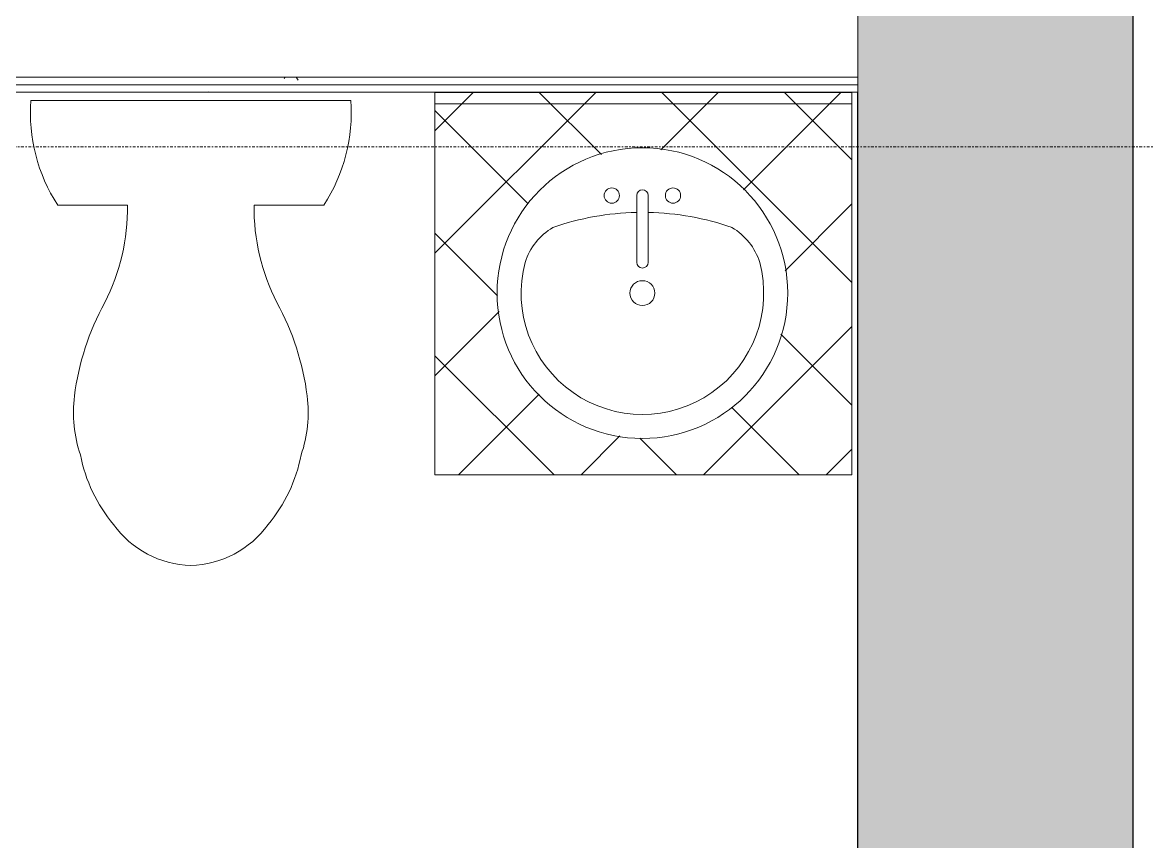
# Model space of a CAD drawing. Header units: inches. Extents: x -1176 to 1507, y -2587 to 978.
# Drawn here: x -826.7 to -753.1, y -380.6 to -327 of the extents above; entities that cross this region are included whole.
import ezdxf

# ---------------------------------------------------------------- set-up
doc = ezdxf.new("R2010")
doc.units = ezdxf.units.IN
doc.header["$MEASUREMENT"] = 0
doc.linetypes.add('Dash Dot 3_16_', pattern=[0.3125, 0.1875, -0.0625, 0, -0.0625])
for name, color, linetype, lineweight in [('A-ANNO-SYMB', 150, 'Continuous', 9), ('A-WALL', 113, 'Continuous', 18), ('A-WALL-PATT', 111, 'Continuous', 18), ('I-WALL', 2, 'Continuous', 18), ('P-SANR-FIXT', 6, 'Continuous', 9), ('Q-CASE', 31, 'Continuous', 9)]:
    doc.layers.add(name, color=color, linetype=linetype, lineweight=lineweight)
pattern_1 = [(0, (0, 0), (15.36, 3.84), [0.634, -10.886, 0.634, -10.886, -61.44]), (0, (0, 0), (15.36, 3.84), [-23.04, 0.634, -22.406, 0.634, -10.886, -26.88]), (0, (0, 0), (15.36, 3.84), [-57.6, 0.634, -7.046, 0.634, -18.566]), (120, (5.76, 1.92), (-11.005538, 11.38215), [0.634, -10.886, 0.634, -10.886, -61.44]), (120, (5.76, 1.92), (-11.005538, 11.38215), [-23.04, 0.634, -22.406, 0.634, -10.886, -26.88]), (120, (5.76, 1.92), (-11.005538, 11.38215), [-57.6, 0.634, -7.046, 0.634, -18.566]), (240, (7.68, 9.6), (-4.354462, -15.22215), [0.634, -10.886, 0.634, -10.886, -61.44]), (240, (7.68, 9.6), (-4.354462, -15.22215), [-23.04, 0.634, -22.406, 0.634, -10.886, -26.88]), (240, (7.68, 9.6), (-4.354462, -15.22215), [-57.6, 0.634, -7.046, 0.634, -18.566])]

# ---------------------------------------------------------------- blocks, each defined once
blk = doc.blocks.new('P-Toilet-Floor-3D - Floor Mount-7330913-2nd Floor Construction')
at = {"layer": 'P-SANR-FIXT'}
for p, q in [((10.465, -1.466), (-10.465, -1.466)), ((-8.703, -8.314), (-4.134, -8.314)), ((4.134, -8.314), (8.703, -8.314))]:
    blk.add_line(p, q, dxfattribs=at)
for centre, radius, start, end in [((0.693, -2.246), 11.186, 176.00116, 212.85269), ((-0.693, -2.246), 11.186, 327.14731, 3.99884), ((-17.85, -8.459), 13.716, 332.99968, 0.60885), ((17.85, -8.459), 13.716, 179.39115, 207.00032), ((9.412, -22.942), 17.157, 151.23973, 172.78673), ((-9.412, -22.942), 17.157, 7.21327, 28.76027), ((0.879, -21.862), 8.556, 172.78673, 198.89364), ((-0.879, -21.862), 8.556, 341.10636, 7.21327), ((2.678, -22.724), 10.076, 190.91567, 219.93192), ((-2.678, -22.724), 10.076, 320.06808, 349.08433), ((0.18, -25.416), 6.449, 215.83775, 268.40306), ((-0.18, -25.416), 6.449, 271.59694, 324.16225)]:
    blk.add_arc(centre, radius, start, end, dxfattribs=at)
blk = doc.blocks.new('Vanity Counter Top w Round Sink Hole - 24_ Depth-7683062-2nd Floor Construction')
at = {"layer": 'Q-CASE'}
h = blk.add_hatch(dxfattribs=at)
h.set_pattern_fill('FP_33', color=256, style=0, pattern_type=2)
h.set_pattern_definition([(45, (747.444, 331.613), (-4.006467, 4.006467), []), (135, (747.444, 331.613), (-4.006467, -4.006467), [])])
h.paths.add_polyline_path([(-52.262, -25), (-24.995, -25), (-24.995, 0), (-52.262, 0), (-52.262, -17.239)], flags=0)
h.paths.add_polyline_path([(-38.695, -22.617), (-40.809, -22.379), (-42.817, -21.676), (-44.618, -20.545), (-46.122, -19.04), (-47.254, -17.239), (-47.957, -15.231), (-48.195, -13.117), (-47.957, -11.003), (-47.254, -8.995), (-46.122, -7.194), (-44.618, -5.69), (-42.817, -4.558), (-40.809, -3.855), (-38.695, -3.617), (-36.581, -3.855), (-34.573, -4.558), (-32.772, -5.69), (-31.268, -7.194), (-30.136, -8.995), (-29.433, -11.003), (-29.195, -13.117), (-29.433, -15.231), (-30.136, -17.239), (-31.268, -19.04), (-32.772, -20.545), (-34.573, -21.676), (-36.581, -22.379)], flags=0)
for p, q in [((-24.995, 0), (-52.262, 0)), ((-52.262, 0), (-52.262, -25)), ((-24.995, -25), (-24.995, 0)), ((-52.262, -0.75), (-24.995, -0.75)), ((-52.262, -25), (-24.995, -25))]:
    blk.add_line(p, q, dxfattribs=at)
blk = doc.blocks.new('Sink Vanity-Round - 19_ x 19_-4918671-2nd Floor Construction')
at = {"layer": 'P-SANR-FIXT'}
for p, q in [((3.43, 9.728), (3.43, 5.364)), ((4.18, 9.728), (4.18, 5.364))]:
    blk.add_line(p, q, dxfattribs=at)
for centre, radius, start, end in [((3.805, 3.353), 9.5, 90, 270), ((3.805, 3.353), 9.5, 270, 90), ((1.805, 9.728), 0.5, 360, 180), ((1.805, 9.728), 0.5, 180, 360), ((3.805, 9.728), 0.375, 360, 180), ((5.805, 9.728), 0.5, 0, 180), ((5.805, 9.728), 0.5, 180, 360), ((3.805, -9.174), 17.806, 91.20673, 109.20864), ((3.805, -9.174), 17.806, 70.79136, 88.79327), ((0.054, 4.105), 4.116, 120.79274, 162.19039), ((7.556, 4.105), 4.116, 17.80961, 59.20726), ((3.805, 3.353), 7.929, 165.30711, 14.69289), ((3.805, 5.364), 0.375, 180, 360), ((3.805, 3.353), 0.812, 360, 180), ((3.805, 3.353), 0.813, 180, 360)]:
    blk.add_arc(centre, radius, start, end, dxfattribs=at)

msp = doc.modelspace()

# ---------------------------------------------------------------- hatches: boundary and pattern name
at = {"layer": 'A-WALL-PATT'}
h = msp.add_hatch(color=250, dxfattribs=at)
h.paths.add_polyline_path([(-754.043, -1262.185), (-754.043, -1210.185), (-772.043, -1210.185), (-772.043, -1262.185)], flags=0)
h.paths.add_polyline_path([(-754.043, -1170.185), (-754.043, -1093.301), (-772.043, -1093.301), (-772.043, -1170.185)], flags=0)
h.paths.add_polyline_path([(-754.043, -1053.185), (-754.043, -1004.185), (-772.043, -1004.185), (-772.043, -1053.185)], flags=0)
h.paths.add_polyline_path([(-757.26, -962.185), (-754.043, -962.185), (-754.043, -860.185), (-772.043, -860.185), (-772.043, -962.185)], flags=0)
h.paths.add_polyline_path([(-772.043, -818.185), (-754.043, -818.185), (-754.043, -716.185), (-772.043, -716.185), (-772.043, -796.219)], flags=0)
h.paths.add_polyline_path([(-754.043, -674.185), (-754.043, -572.185), (-772.043, -572.185), (-772.043, -674.185)], flags=0)
h.paths.add_polyline_path([(-772.043, -530.185), (-754.043, -530.185), (-754.043, -428.185), (-772.043, -428.185), (-772.043, -498.557)], flags=0)
h.paths.add_polyline_path([(-754.043, -386.185), (-754.043, -278.185), (-772.043, -278.185), (-772.043, -386.185), (-757.26, -386.185)], flags=0)
h.paths.add_polyline_path([(-772.043, -236.185), (-754.043, -236.185), (-754.043, -122.495), (-772.043, -122.495), (-772.043, -224.703)], flags=0)
h.paths.add_polyline_path([(-754.043, -80.495), (-754.043, 16.255), (-772.043, 16.255), (-772.03, -80.495)], flags=0)
at = {"layer": 'A-WALL-PATT', "lineweight": 9}
h = msp.add_hatch(dxfattribs=at)
h.set_pattern_fill('FP_19', color=256, style=0, pattern_type=2)
h.set_pattern_definition(pattern_1)
h.paths.add_polyline_path([(-774.574, -331.107), (-772.043, -331.107), (-772.043, -330.607), (-858.92, -330.607), (-858.92, -331.107), (-791.888, -331.107)], flags=0)
h = msp.add_hatch(dxfattribs=at)
h.set_pattern_fill('FP_19', color=256, style=0, pattern_type=2)
h.set_pattern_definition(pattern_1)
h.paths.add_polyline_path([(-774.574, -331.607), (-772.043, -331.607), (-772.043, -331.107), (-858.92, -331.107), (-858.92, -331.607), (-791.888, -331.607)], flags=0)

# ---------------------------------------------------------------- linework, layer by layer
at = {"layer": 'A-ANNO-SYMB', "linetype": 'Dash Dot 3_16_'}
msp.add_line((-870.649, -335.165), (-752.182, -335.165), dxfattribs=at)
at = {"layer": 'A-WALL', "color": 8, "lineweight": 30}
for p, q in [((-754.043, -386.185), (-754.043, -278.185)), ((-772.043, -386.185), (-772.043, -331.607))]:
    msp.add_line(p, q, dxfattribs=at)
at = {"layer": 'A-WALL'}
for p, q in [((-772.043, -331.607), (-772.043, -323.607)), ((-859.92, -330.607), (-772.043, -330.607)), ((-858.92, -331.107), (-772.043, -331.107))]:
    msp.add_line(p, q, dxfattribs=at)
at = {"layer": 'I-WALL'}
msp.add_line((-772.043, -331.607), (-858.92, -331.607), dxfattribs=at)

# ---------------------------------------------------------------- block references
at = {"layer": 'P-SANR-FIXT'}
for name, p in [('P-Toilet-Floor-3D - Floor Mount-7330913-2nd Floor Construction', (-815.668, -330.667)), ('Sink Vanity-Round - 19_ x 19_-4918671-2nd Floor Construction', (-789.944, -348.083))]:
    msp.add_blockref(name, p, dxfattribs=at)
at = {"layer": 'Q-CASE'}
msp.add_blockref('Vanity Counter Top w Round Sink Hole - 24_ Depth-7683062-2nd Floor Construction', (-747.444, -331.613), dxfattribs=at)

doc.saveas('drawing.dxf')
